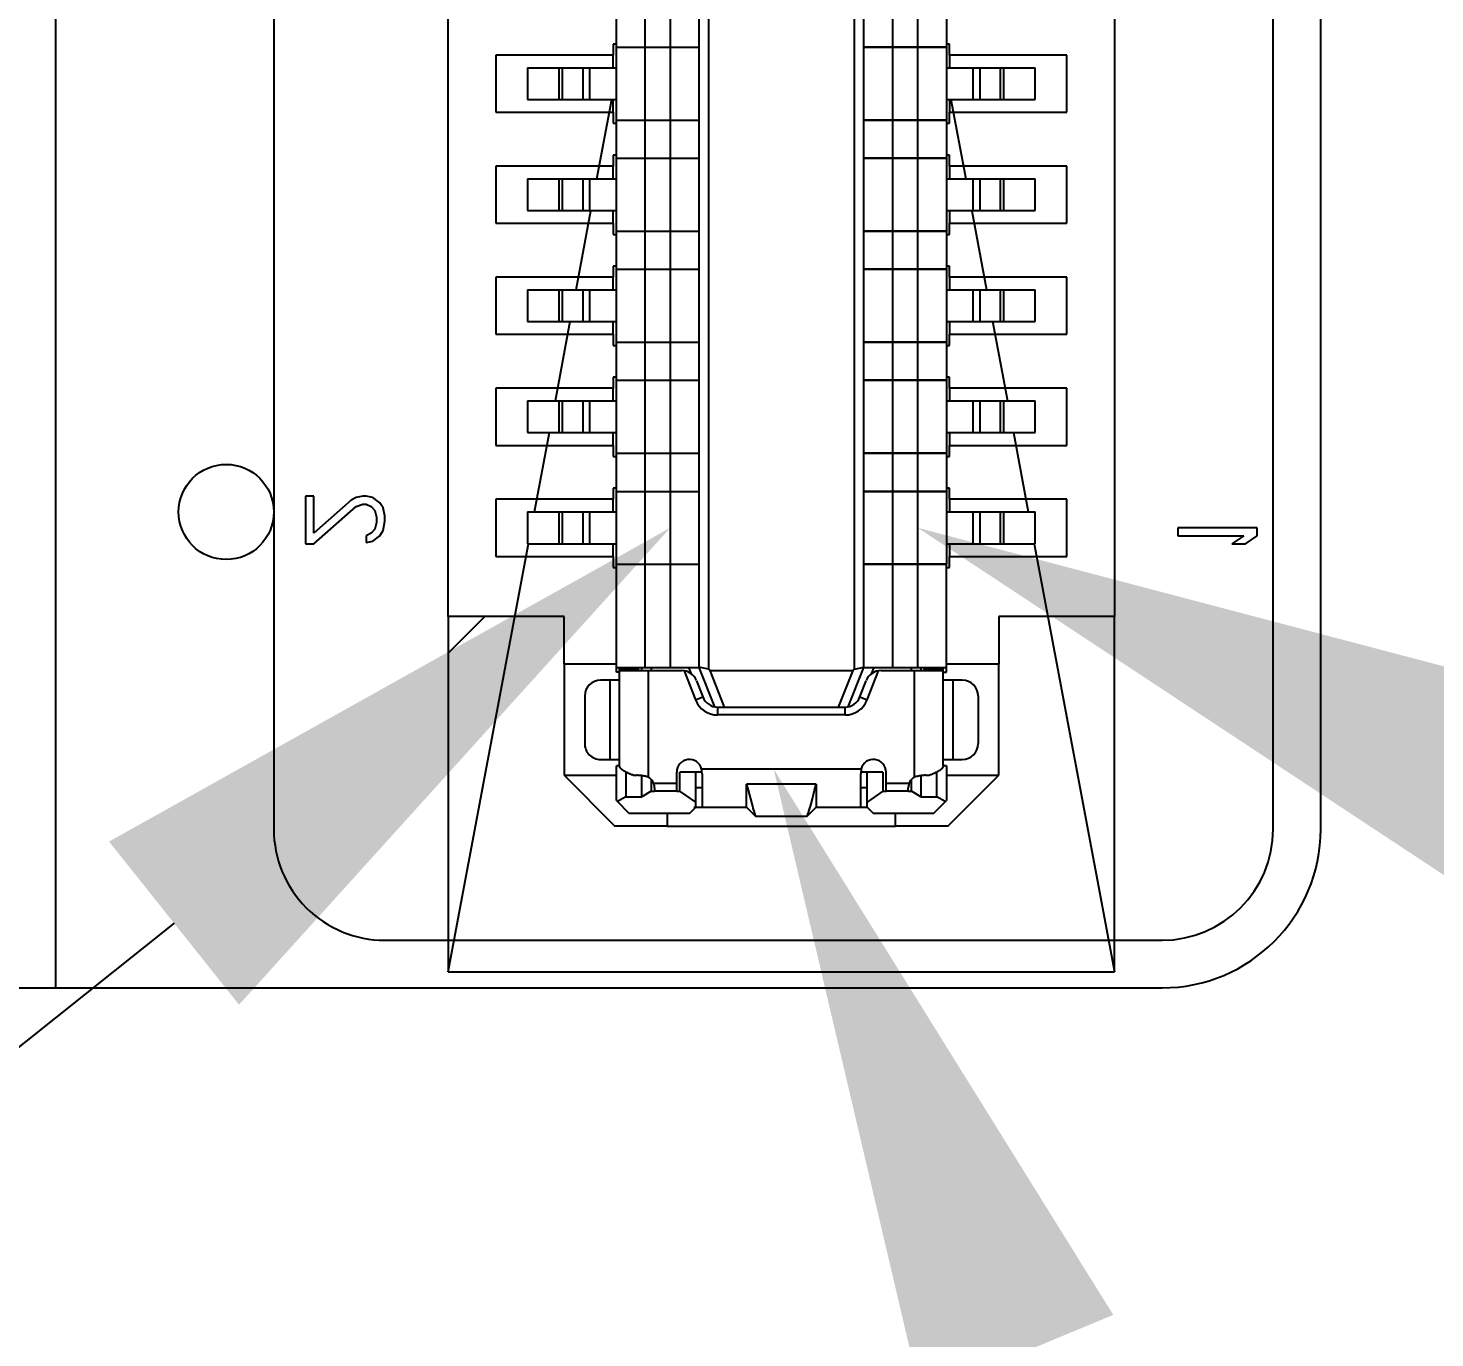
# Model space of a CAD drawing. Header units: millimetres. Extents: x 164 to 1164, y 133 to 906.
# Drawn here: x 536.96 to 550.26, y 304.77 to 317.16 of the extents above; entities that cross this region are included whole.
import ezdxf
from ezdxf import colors
from ezdxf.entities.mleader import LeaderData, LeaderLine
from ezdxf.math import Vec2, Vec3

# ---------------------------------------------------------------- set-up
doc = ezdxf.new("R2010")
doc.units = ezdxf.units.MM
for name, color, linetype in [('00侧挡板', 103, 'Continuous'), ('01_ASM_ALL_AXIS', 7, 'Continuous'), ('_135680', 7, 'Continuous'), ('_139725', 7, 'Continuous'), ('_189691', 7, 'Continuous'), ('_346969', 7, 'Continuous'), ('_367983', 7, 'Continuous'), ('_369953', 7, 'Continuous'), ('_424072', 7, 'Continuous'), ('_510059', 7, 'Continuous'), ('_524098', 7, 'Continuous'), ('_553651', 7, 'Continuous'), ('_584557', 7, 'Continuous'), ('_601858', 7, 'Continuous')]:
    doc.layers.add(name, color=color, linetype=linetype)
doc.styles.get("Standard").update_dxf_attribs({"font": ''})
doc.styles.get('Standard').set_extended_font_data('SimSun')

# ---------------------------------------------------------------- blocks, each defined once
blk = doc.blocks.new('SFWER23')
at = {"color": 7}
for p, q in [((-187.8026, -338.7962), (-197.3999, -338.7962)), ((-187.8026, -338.9462), (-197.3999, -338.9462)), ((-187.4526, -341.7462), (-187.4526, -339.2962)), ((-187.3026, -346.8853), (-187.3026, -339.2962)), ((-198.1026, -342.0962), (-187.8026, -342.0962))]:
    blk.add_line(p, q, dxfattribs=at)
at = {"color": 3}
for p, q in [((-187.8026, -338.7962), (-197.3999, -338.7962)), ((-187.3026, -346.8387), (-187.3026, -339.2962))]:
    blk.add_line(p, q, dxfattribs=at)
at = {"color": 2}
for p, q in [((-197.4326, -339.4462), (-188.4726, -339.4462)), ((-188.7021, -339.6993), (-187.3526, -339.4462)), ((-189.0526, -339.765), (-188.8026, -339.7181)), ((-189.4036, -339.8308), (-189.1526, -339.7837)), ((-189.7517, -339.8961), (-189.5026, -339.8494)), ((-190.1026, -339.9619), (-189.8526, -339.915)), ((-189.8526, -341.0775), (-190.1026, -341.0306)), ((-189.5026, -341.1431), (-189.7517, -341.0964)), ((-189.1526, -341.2087), (-189.4036, -341.1617)), ((-188.8026, -341.2744), (-189.0526, -341.2275)), ((-187.3526, -341.5462), (-188.7021, -341.2932)), ((-188.3576, -341.5462), (-188.4726, -341.4312)), ((-188.4726, -341.5462), (-197.4326, -341.5462))]:
    blk.add_line(p, q, dxfattribs=at)
at = {"color": 1}
for p, q in [((-188.4726, -339.4462), (-188.4726, -339.8112)), ((-187.3526, -339.4462), (-188.4726, -339.4462)), ((-187.3526, -341.5462), (-187.3526, -339.4462)), ((-188.4726, -339.8112), (-188.3226, -339.8112)), ((-187.8126, -339.9712), (-187.9726, -339.8112)), ((-190.2776, -339.9662), (-190.2776, -339.9762)), ((-190.2426, -339.9662), (-190.2776, -339.9662)), ((-190.0276, -339.9662), (-190.0626, -339.9662)), ((-190.0276, -339.9762), (-190.0276, -339.9662)), ((-189.9276, -339.9662), (-189.9276, -339.9762)), ((-189.8926, -339.9662), (-189.9276, -339.9662)), ((-189.6776, -339.9662), (-189.7126, -339.9662)), ((-189.6776, -339.9762), (-189.6776, -339.9662)), ((-189.5776, -339.9662), (-189.5776, -339.9762)), ((-189.5426, -339.9662), (-189.5776, -339.9662)), ((-189.3276, -339.9662), (-189.3626, -339.9662)), ((-189.3276, -339.9762), (-189.3276, -339.9662)), ((-189.2276, -339.9662), (-189.2276, -339.9762)), ((-189.1926, -339.9662), (-189.2276, -339.9662)), ((-188.9776, -339.9662), (-189.0126, -339.9662)), ((-188.9776, -339.9762), (-188.9776, -339.9662)), ((-188.8776, -339.9662), (-188.8776, -339.9762)), ((-188.8426, -339.9662), (-188.8776, -339.9662)), ((-188.6276, -339.9662), (-188.6626, -339.9662)), ((-188.6276, -339.9762), (-188.6276, -339.9662)), ((-187.8126, -339.9712), (-187.8126, -340.1362)), ((-187.8126, -340.8562), (-187.8126, -341.0212)), ((-190.2776, -341.0162), (-190.2776, -341.0262)), ((-190.2776, -341.0262), (-190.2426, -341.0262)), ((-190.0626, -341.0262), (-190.0276, -341.0262)), ((-190.0276, -341.0262), (-190.0276, -341.0162)), ((-189.9276, -341.0162), (-189.9276, -341.0262)), ((-189.9276, -341.0262), (-189.8926, -341.0262)), ((-189.7126, -341.0262), (-189.6776, -341.0262)), ((-189.6776, -341.0262), (-189.6776, -341.0162)), ((-189.5776, -341.0162), (-189.5776, -341.0262)), ((-189.5776, -341.0262), (-189.5426, -341.0262)), ((-189.3626, -341.0262), (-189.3276, -341.0262)), ((-189.3276, -341.0262), (-189.3276, -341.0162)), ((-189.2276, -341.0162), (-189.2276, -341.0262)), ((-189.2276, -341.0262), (-189.1926, -341.0262)), ((-189.0126, -341.0262), (-188.9776, -341.0262)), ((-188.9776, -341.0262), (-188.9776, -341.0162)), ((-188.8776, -341.0162), (-188.8776, -341.0262)), ((-188.8776, -341.0262), (-188.8426, -341.0262)), ((-188.6626, -341.0262), (-188.6276, -341.0262)), ((-188.6276, -341.0262), (-188.6276, -341.0162)), ((-187.9726, -341.1812), (-187.8126, -341.0212)), ((-188.4726, -341.1812), (-188.4726, -341.5462)), ((-188.3226, -341.1812), (-188.4726, -341.1812)), ((-188.4726, -341.5462), (-187.3526, -341.5462))]:
    blk.add_line(p, q, dxfattribs=at)
at = {"color": 4}
for p, q in [((-190.2426, -339.5962), (-190.2426, -339.9662)), ((-190.0626, -339.5962), (-190.2426, -339.5962)), ((-190.0626, -339.9662), (-190.0626, -339.5962)), ((-189.8926, -339.5962), (-189.8926, -339.9662)), ((-189.7126, -339.5962), (-189.8926, -339.5962)), ((-189.7126, -339.9662), (-189.7126, -339.5962)), ((-189.5426, -339.5962), (-189.5426, -339.9662)), ((-189.3626, -339.5962), (-189.5426, -339.5962)), ((-189.3626, -339.9662), (-189.3626, -339.5962)), ((-189.1926, -339.5962), (-189.1926, -339.9662)), ((-189.0126, -339.5962), (-189.1926, -339.5962)), ((-189.0126, -339.9662), (-189.0126, -339.5962)), ((-188.8426, -339.5962), (-188.8426, -339.9662)), ((-188.6626, -339.5962), (-188.8426, -339.5962)), ((-188.6626, -339.9662), (-188.6626, -339.5962)), ((-188.3226, -339.8112), (-188.3226, -339.9762)), ((-187.9726, -339.8112), (-188.3226, -339.8112)), ((-187.9726, -339.9762), (-187.9726, -339.8112)), ((-190.2426, -339.9662), (-190.2026, -339.9662)), ((-190.1026, -339.9662), (-190.0626, -339.9662)), ((-189.8926, -339.9662), (-189.8526, -339.9662)), ((-189.7526, -339.9662), (-189.7126, -339.9662)), ((-189.5426, -339.9662), (-189.5026, -339.9662)), ((-189.4026, -339.9662), (-189.3626, -339.9662)), ((-189.1926, -339.9662), (-189.1526, -339.9662)), ((-189.0526, -339.9662), (-189.0126, -339.9662)), ((-188.8426, -339.9662), (-188.8026, -339.9662)), ((-188.7026, -339.9662), (-188.6626, -339.9662)), ((-187.8126, -340.1362), (-187.8526, -340.1362)), ((-187.8126, -340.8562), (-187.8126, -340.1362)), ((-187.8526, -340.8562), (-187.8126, -340.8562)), ((-190.2426, -341.0262), (-190.2426, -341.3962)), ((-190.2026, -341.0262), (-190.2426, -341.0262)), ((-190.0626, -341.0262), (-190.1026, -341.0262)), ((-190.0626, -341.3962), (-190.0626, -341.0262)), ((-189.8926, -341.0262), (-189.8926, -341.3962)), ((-189.8526, -341.0262), (-189.8926, -341.0262)), ((-189.7126, -341.0262), (-189.7526, -341.0262)), ((-189.7126, -341.3962), (-189.7126, -341.0262)), ((-189.5426, -341.0262), (-189.5426, -341.3962)), ((-189.5026, -341.0262), (-189.5426, -341.0262)), ((-189.3626, -341.0262), (-189.4026, -341.0262)), ((-189.3626, -341.3962), (-189.3626, -341.0262)), ((-189.1926, -341.0262), (-189.1926, -341.3962)), ((-189.1526, -341.0262), (-189.1926, -341.0262)), ((-189.0126, -341.0262), (-189.0526, -341.0262)), ((-189.0126, -341.3962), (-189.0126, -341.0262)), ((-188.8426, -341.0262), (-188.8426, -341.3962)), ((-188.8026, -341.0262), (-188.8426, -341.0262)), ((-188.6626, -341.0262), (-188.7026, -341.0262)), ((-188.6626, -341.3962), (-188.6626, -341.0262)), ((-188.3226, -341.0162), (-188.3226, -341.1812)), ((-187.9726, -341.1812), (-187.9726, -341.0162)), ((-188.3226, -341.1812), (-187.9726, -341.1812)), ((-190.2426, -341.3962), (-190.0626, -341.3962)), ((-189.8926, -341.3962), (-189.7126, -341.3962)), ((-189.5426, -341.3962), (-189.3626, -341.3962)), ((-189.1926, -341.3962), (-189.0126, -341.3962)), ((-188.8426, -341.3962), (-188.6626, -341.3962))]:
    blk.add_line(p, q, dxfattribs=at)
at = {"color": 9}
blk.add_line((-187.3026, -342.7832), (-198.6026, -342.7832), dxfattribs=at)
blk.add_line((-187.3026, -342.7832), (-198.6026, -342.7832), dxfattribs=at)
at = {"color": 7}
for centre, radius, start, end in [((-187.8026, -339.2962), 0.5, 0, 90), ((-187.8026, -339.2962), 0.35, 0, 90), ((-187.8026, -341.7462), 0.35, 270, 0)]:
    blk.add_arc(centre, radius, start, end, dxfattribs=at)
at = {"color": 3}
blk.add_arc((-187.8026, -339.2962), 0.5, 0, 90, dxfattribs=at)
at = {"layer": '01_ASM_ALL_AXIS', "color": 4}
for p, q in [((-188.7526, -338.9962), (-188.7526, -339.2462)), ((-188.7276, -338.9962), (-188.7526, -338.9962)), ((-188.7026, -339.0335), (-188.7276, -338.9962)), ((-188.7276, -339.0388), (-188.7026, -339.076)), ((-188.7276, -339.2462), (-188.7276, -339.0388)), ((-188.7026, -339.076), (-188.7026, -339.0335)), ((-188.7526, -339.2462), (-188.7276, -339.2462)), ((-188.7901, -341.7462), (-188.8151, -341.7516)), ((-188.7735, -341.7462), (-188.7901, -341.7462)), ((-188.7443, -341.7516), (-188.7735, -341.7462)), ((-188.8485, -341.7835), (-188.8526, -341.8048)), ((-188.8318, -341.7622), (-188.8485, -341.7835)), ((-188.8151, -341.7516), (-188.8318, -341.7622)), ((-188.8276, -341.8048), (-188.8193, -341.7888)), ((-188.8193, -341.7888), (-188.8068, -341.7782)), ((-188.8068, -341.7782), (-188.786, -341.7728)), ((-188.786, -341.7728), (-188.7693, -341.7728)), ((-188.7693, -341.7728), (-188.7485, -341.7782)), ((-188.7485, -341.7782), (-188.736, -341.7888)), ((-188.7276, -341.7622), (-188.7443, -341.7516)), ((-188.736, -341.7888), (-188.7276, -341.8048)), ((-188.711, -341.7835), (-188.7276, -341.7622)), ((-188.7068, -341.8048), (-188.711, -341.7835)), ((-188.8526, -341.8048), (-188.8526, -341.8154)), ((-188.8526, -341.8154), (-188.8485, -341.8367)), ((-188.8485, -341.8367), (-188.8401, -341.8526)), ((-188.8276, -341.8154), (-188.8276, -341.8048)), ((-188.8193, -341.8367), (-188.8276, -341.8154)), ((-188.7026, -341.9696), (-188.8193, -341.8367)), ((-188.7276, -341.8048), (-188.7068, -341.8048)), ((-188.8401, -341.8526), (-188.736, -341.9696)), ((-188.8526, -341.9696), (-188.8526, -341.9962)), ((-188.736, -341.9696), (-188.8526, -341.9696)), ((-188.7026, -341.9962), (-188.7026, -341.9696)), ((-188.8526, -341.9962), (-188.7026, -341.9962))]:
    blk.add_line(p, q, dxfattribs=at)
blk.add_circle((-188.8026, -342.2462), 0.15, dxfattribs=at)
at = {"layer": '_135680', "color": 7}
for p, q in [((-189.5026, -339.9762), (-189.5026, -339.6962)), ((-189.4026, -339.6962), (-189.5026, -339.6962)), ((-189.4026, -339.9762), (-189.4026, -339.6962)), ((-189.5676, -339.9762), (-189.5676, -340.2362)), ((-189.5676, -339.9762), (-189.3376, -339.9762)), ((-189.3376, -340.2362), (-189.3376, -339.9762)), ((-189.3376, -340.2362), (-189.5676, -340.2362))]:
    blk.add_line(p, q, dxfattribs=at)
at = {"layer": '_135680', "color": 9}
for p, q in [((-189.5026, -339.7962), (-189.4026, -339.7962)), ((-189.4026, -339.8054), (-189.5026, -339.8054)), ((-189.5026, -339.871), (-189.4026, -339.871)), ((-189.4026, -339.8912), (-189.5026, -339.8912)), ((-189.3376, -340.0662), (-189.5676, -340.0662)), ((-189.5676, -340.1462), (-189.3376, -340.1462))]:
    blk.add_line(p, q, dxfattribs=at)
at = {"layer": '_139725', "color": 7}
for p, q in [((-190.3876, -339.9762), (-190.2676, -339.9762)), ((-190.2676, -340.2362), (-190.2676, -339.9762)), ((-190.0376, -339.9762), (-190.0376, -340.2362)), ((-190.0376, -339.9762), (-189.9176, -339.9762)), ((-189.9176, -340.2362), (-189.9176, -339.9762)), ((-189.6876, -339.9762), (-189.6876, -340.2362)), ((-189.6876, -339.9762), (-189.5676, -339.9762)), ((-189.5676, -340.2362), (-189.5676, -339.9762)), ((-189.3376, -339.9762), (-189.3376, -340.2362)), ((-189.3376, -339.9762), (-189.2176, -339.9762)), ((-189.2176, -340.2362), (-189.2176, -339.9762)), ((-188.9876, -339.9762), (-188.9876, -340.2362)), ((-188.9876, -339.9762), (-188.8676, -339.9762)), ((-188.8676, -340.2362), (-188.8676, -339.9762)), ((-188.6376, -339.9762), (-188.6376, -340.2362)), ((-188.2976, -339.9762), (-188.6376, -339.9762)), ((-188.3126, -340.2362), (-188.3126, -339.9762)), ((-188.2976, -339.9862), (-188.2976, -339.9762)), ((-188.0026, -339.9762), (-188.0026, -339.9862)), ((-188.0026, -339.9762), (-187.8926, -339.9762)), ((-187.8526, -340.0162), (-187.8926, -339.9762)), ((-187.9051, -340.0062), (-187.9827, -340.0062)), ((-187.8895, -339.9794), (-187.9051, -340.0062)), ((-187.9051, -340.0562), (-187.9051, -340.0062)), ((-187.8526, -340.0162), (-187.8526, -340.2062)), ((-188.3126, -340.0562), (-188.3026, -340.0562)), ((-187.9711, -340.0562), (-187.9051, -340.0562)), ((-187.9051, -340.0562), (-187.9226, -340.0862)), ((-188.3026, -340.0862), (-188.3126, -340.0862)), ((-187.9226, -340.0862), (-187.9587, -340.0862)), ((-187.9226, -340.0962), (-187.9226, -340.0862)), ((-187.9826, -340.1762), (-187.9826, -340.2462)), ((-187.9826, -340.1762), (-187.9226, -340.1762)), ((-187.9226, -340.1762), (-187.9226, -340.1662)), ((-187.9226, -340.1762), (-187.8876, -340.2262)), ((-190.2676, -340.2362), (-190.3876, -340.2362)), ((-189.9176, -340.2362), (-190.0376, -340.2362)), ((-189.5676, -340.2362), (-189.6876, -340.2362)), ((-189.2176, -340.2362), (-189.3376, -340.2362)), ((-188.8676, -340.2362), (-188.9876, -340.2362)), ((-188.3126, -340.2362), (-188.6376, -340.2362)), ((-188.307, -340.2662), (-188.3135, -340.2362)), ((-188.1888, -340.2858), (-188.3126, -340.2362)), ((-187.8726, -340.2262), (-187.9826, -340.2262)), ((-187.8726, -340.2262), (-187.8526, -340.2062)), ((-188.307, -340.2662), (-197.5983, -340.2662)), ((-188.3026, -340.2714), (-188.307, -340.2662)), ((-188.3026, -340.7211), (-188.3026, -340.2714)), ((-188.3026, -340.2714), (-188.1876, -340.3174)), ((-188.1876, -340.6751), (-188.3026, -340.7211)), ((-197.5983, -340.7262), (-188.307, -340.7262)), ((-188.307, -340.7262), (-188.3135, -340.7562)), ((-188.3126, -340.7562), (-188.1888, -340.7067)), ((-188.307, -340.7262), (-188.3026, -340.7211)), ((-190.3876, -340.7562), (-190.2676, -340.7562)), ((-190.2676, -341.0162), (-190.2676, -340.7562)), ((-190.0376, -341.0162), (-190.0376, -340.7562)), ((-190.0376, -340.7562), (-189.9176, -340.7562)), ((-189.9176, -341.0162), (-189.9176, -340.7562)), ((-189.6876, -341.0162), (-189.6876, -340.7562)), ((-189.6876, -340.7562), (-189.5676, -340.7562)), ((-189.5676, -341.0162), (-189.5676, -340.7562)), ((-189.3376, -341.0162), (-189.3376, -340.7562)), ((-189.3376, -340.7562), (-189.2176, -340.7562)), ((-189.2176, -341.0162), (-189.2176, -340.7562)), ((-188.9876, -341.0162), (-188.9876, -340.7562)), ((-188.9876, -340.7562), (-188.8676, -340.7562)), ((-188.8676, -341.0162), (-188.8676, -340.7562)), ((-188.6376, -341.0162), (-188.6376, -340.7562)), ((-188.6376, -340.7562), (-188.3126, -340.7562)), ((-188.3126, -341.0162), (-188.3126, -340.7562)), ((-187.9826, -340.7462), (-187.9826, -340.8162)), ((-187.8726, -340.7662), (-187.9826, -340.7662)), ((-187.8876, -340.7662), (-187.9226, -340.8162)), ((-187.8526, -340.7862), (-187.8726, -340.7662)), ((-187.9226, -340.8162), (-187.9826, -340.8162)), ((-187.9226, -340.8262), (-187.9226, -340.8162)), ((-187.8526, -340.7862), (-187.8526, -340.9762)), ((-188.3126, -340.9062), (-188.3026, -340.9062)), ((-187.9587, -340.9062), (-187.9226, -340.9062)), ((-187.9226, -340.9062), (-187.9226, -340.8962)), ((-187.9226, -340.9062), (-187.9051, -340.9362)), ((-188.3026, -340.9362), (-188.3126, -340.9362)), ((-187.9051, -340.9362), (-187.9711, -340.9362)), ((-187.9051, -340.9862), (-187.9051, -340.9362)), ((-187.9827, -340.9862), (-187.9051, -340.9862)), ((-187.9051, -340.9862), (-187.8895, -341.0131)), ((-187.8926, -341.0162), (-187.8526, -340.9762)), ((-190.2676, -341.0162), (-190.3876, -341.0162)), ((-189.9176, -341.0162), (-190.0376, -341.0162)), ((-189.5676, -341.0162), (-189.6876, -341.0162)), ((-189.2176, -341.0162), (-189.3376, -341.0162)), ((-188.8676, -341.0162), (-188.9876, -341.0162)), ((-188.2976, -341.0162), (-188.6376, -341.0162)), ((-188.2976, -341.0062), (-188.2976, -341.0162)), ((-188.0026, -341.0062), (-188.0026, -341.0162)), ((-187.8926, -341.0162), (-188.0026, -341.0162))]:
    blk.add_line(p, q, dxfattribs=at)
at = {"layer": '_139725', "color": 9}
for p, q in [((-190.2676, -340.0662), (-190.3876, -340.0662)), ((-189.9176, -340.0662), (-190.0376, -340.0662)), ((-189.5676, -340.0662), (-189.6876, -340.0662)), ((-189.2176, -340.0662), (-189.3376, -340.0662)), ((-188.8676, -340.0662), (-188.9876, -340.0662)), ((-188.3126, -340.0662), (-188.6376, -340.0662)), ((-190.3876, -340.1462), (-190.2676, -340.1462)), ((-190.0376, -340.1462), (-189.9176, -340.1462)), ((-189.6876, -340.1462), (-189.5676, -340.1462)), ((-189.3376, -340.1462), (-189.2176, -340.1462)), ((-188.9876, -340.1462), (-188.8676, -340.1462)), ((-188.6376, -340.1462), (-188.3126, -340.1462)), ((-188.2925, -340.212), (-188.3126, -340.2039)), ((-188.3126, -340.7886), (-188.2925, -340.7805)), ((-190.2676, -340.8462), (-190.3876, -340.8462)), ((-189.9176, -340.8462), (-190.0376, -340.8462)), ((-189.5676, -340.8462), (-189.6876, -340.8462)), ((-189.2176, -340.8462), (-189.3376, -340.8462)), ((-188.8676, -340.8462), (-188.9876, -340.8462)), ((-188.3126, -340.8462), (-188.6376, -340.8462)), ((-190.3876, -340.9262), (-190.2676, -340.9262)), ((-190.0376, -340.9262), (-189.9176, -340.9262)), ((-189.6876, -340.9262), (-189.5676, -340.9262)), ((-189.3376, -340.9262), (-189.2176, -340.9262)), ((-188.9876, -340.9262), (-188.8676, -340.9262)), ((-188.6376, -340.9262), (-188.3126, -340.9262))]:
    blk.add_line(p, q, dxfattribs=at)
at = {"layer": '_189691', "color": 7}
for p, q in [((-188.8026, -339.9762), (-188.8026, -339.6962)), ((-188.7026, -339.6962), (-188.8026, -339.6962)), ((-188.7026, -339.9762), (-188.7026, -339.6962)), ((-188.8676, -339.9762), (-188.8676, -340.2362)), ((-188.8676, -339.9762), (-188.6376, -339.9762)), ((-188.6376, -340.2362), (-188.6376, -339.9762)), ((-188.6376, -340.2362), (-188.8676, -340.2362))]:
    blk.add_line(p, q, dxfattribs=at)
at = {"layer": '_189691', "color": 9}
for p, q in [((-188.8026, -339.7962), (-188.7026, -339.7962)), ((-188.7026, -339.8054), (-188.8026, -339.8054)), ((-188.8026, -339.871), (-188.7026, -339.871)), ((-188.7026, -339.8912), (-188.8026, -339.8912)), ((-188.6376, -340.0662), (-188.8676, -340.0662)), ((-188.8676, -340.1462), (-188.6376, -340.1462))]:
    blk.add_line(p, q, dxfattribs=at)
at = {"layer": '_346969', "color": 7}
for p, q in [((-189.2176, -341.0162), (-189.2176, -340.7562)), ((-189.2176, -340.7562), (-188.9876, -340.7562)), ((-188.9876, -341.0162), (-188.9876, -340.7562)), ((-188.9876, -341.0162), (-189.2176, -341.0162)), ((-189.1526, -341.2962), (-189.1526, -341.0162)), ((-189.0526, -341.2962), (-189.0526, -341.0162)), ((-189.1526, -341.2962), (-189.0526, -341.2962))]:
    blk.add_line(p, q, dxfattribs=at)
at = {"layer": '_346969', "color": 9}
for p, q in [((-188.9876, -340.8462), (-189.2176, -340.8462)), ((-189.2176, -340.9262), (-188.9876, -340.9262)), ((-189.1526, -341.1012), (-189.0526, -341.1012)), ((-189.0526, -341.1215), (-189.1526, -341.1215)), ((-189.1526, -341.187), (-189.0526, -341.187)), ((-189.0526, -341.1962), (-189.1526, -341.1962))]:
    blk.add_line(p, q, dxfattribs=at)
at = {"layer": '_367983', "color": 7}
for p, q in [((-188.8676, -341.0162), (-188.8676, -340.7562)), ((-188.8676, -340.7562), (-188.6376, -340.7562)), ((-188.6376, -341.0162), (-188.6376, -340.7562)), ((-188.6376, -341.0162), (-188.8676, -341.0162)), ((-188.8026, -341.2962), (-188.8026, -341.0162)), ((-188.7026, -341.2962), (-188.7026, -341.0162)), ((-188.8026, -341.2962), (-188.7026, -341.2962))]:
    blk.add_line(p, q, dxfattribs=at)
at = {"layer": '_367983', "color": 9}
for p, q in [((-188.6376, -340.8462), (-188.8676, -340.8462)), ((-188.8676, -340.9262), (-188.6376, -340.9262)), ((-188.8026, -341.1012), (-188.7026, -341.1012)), ((-188.7026, -341.1215), (-188.8026, -341.1215)), ((-188.8026, -341.187), (-188.7026, -341.187)), ((-188.7026, -341.1962), (-188.8026, -341.1962))]:
    blk.add_line(p, q, dxfattribs=at)
at = {"layer": '_369953', "color": 7}
for p, q in [((-190.2026, -339.9762), (-190.2026, -339.6962)), ((-190.1026, -339.6962), (-190.2026, -339.6962)), ((-190.1026, -339.9762), (-190.1026, -339.6962)), ((-190.2676, -339.9762), (-190.2676, -340.2362)), ((-190.2676, -339.9762), (-190.0376, -339.9762)), ((-190.0376, -340.2362), (-190.0376, -339.9762)), ((-190.0376, -340.2362), (-190.2676, -340.2362))]:
    blk.add_line(p, q, dxfattribs=at)
at = {"layer": '_369953', "color": 9}
for p, q in [((-190.2026, -339.7962), (-190.1026, -339.7962)), ((-190.1026, -339.8054), (-190.2026, -339.8054)), ((-190.2026, -339.871), (-190.1026, -339.871)), ((-190.1026, -339.8912), (-190.2026, -339.8912)), ((-190.0376, -340.0662), (-190.2676, -340.0662)), ((-190.2676, -340.1462), (-190.0376, -340.1462))]:
    blk.add_line(p, q, dxfattribs=at)
at = {"layer": '_424072', "color": 7}
for p, q in [((-188.2226, -339.8762), (-188.0726, -339.8762)), ((-188.2726, -339.9262), (-188.2726, -339.9862)), ((-188.0226, -339.9862), (-188.0226, -339.9262)), ((-188.0026, -339.9862), (-188.3126, -339.9862)), ((-188.3026, -340.1821), (-188.3026, -339.9862)), ((-188.3126, -340.0462), (-188.3026, -340.0462)), ((-187.9726, -340.0407), (-187.9726, -340.0289)), ((-187.9476, -340.1662), (-187.9476, -340.0933)), ((-187.9226, -340.0962), (-187.9326, -340.0962)), ((-187.9226, -340.0962), (-187.9226, -340.1662)), ((-188.2103, -340.2255), (-188.3021, -340.1896)), ((-187.9226, -340.1662), (-187.9826, -340.1662)), ((-188.2194, -340.2488), (-188.2708, -340.2287)), ((-187.9326, -340.2262), (-187.9326, -340.2462)), ((-187.8726, -340.3862), (-187.8726, -340.2262)), ((-187.9926, -340.245), (-187.9775, -340.2462)), ((-187.8726, -340.2462), (-187.9775, -340.2462)), ((-188.1876, -340.6971), (-188.1876, -340.2954)), ((-188.1626, -340.2954), (-188.1626, -340.6971)), ((-187.9447, -340.3862), (-187.9447, -340.6062)), ((-187.9447, -340.3862), (-187.8726, -340.3862)), ((-187.8825, -340.4028), (-187.8984, -340.3984)), ((-187.8426, -340.4162), (-187.8726, -340.3862)), ((-187.8426, -340.4162), (-187.8426, -340.5762)), ((-187.9253, -340.6012), (-187.8984, -340.594)), ((-187.8726, -340.6062), (-187.8426, -340.5762)), ((-187.9447, -340.6062), (-187.9253, -340.6012)), ((-187.8726, -340.6062), (-187.9447, -340.6062)), ((-187.8726, -340.7719), (-187.8726, -340.6062)), ((-188.3021, -340.8029), (-188.2103, -340.767)), ((-188.2708, -340.7638), (-188.2194, -340.7437)), ((-187.9775, -340.7462), (-187.9926, -340.7475)), ((-187.9775, -340.7462), (-187.8726, -340.7462)), ((-187.9326, -340.7462), (-187.9326, -340.7662)), ((-188.3026, -341.0062), (-188.3026, -340.8104)), ((-187.9226, -340.8262), (-187.9826, -340.8262)), ((-187.9476, -340.8992), (-187.9476, -340.8262)), ((-187.9226, -340.8262), (-187.9226, -340.8962)), ((-187.9326, -340.8962), (-187.9226, -340.8962)), ((-188.3026, -340.9462), (-188.3126, -340.9462)), ((-187.9726, -340.9636), (-187.9726, -340.9518)), ((-188.0026, -341.0062), (-188.3126, -341.0062)), ((-188.2726, -341.0062), (-188.2726, -341.0662)), ((-188.0226, -341.0662), (-188.0226, -341.0062)), ((-188.2226, -341.1162), (-188.0726, -341.1162))]:
    blk.add_line(p, q, dxfattribs=at)
at = {"layer": '_424072', "color": 9}
for p, q in [((-188.2726, -339.9562), (-188.0226, -339.9562)), ((-188.3058, -340.0462), (-188.3058, -339.9862)), ((-187.9673, -340.0762), (-188.3026, -340.0762)), ((-188.2194, -340.2488), (-188.2103, -340.2255)), ((-187.9926, -340.7475), (-187.9926, -340.245)), ((-188.1626, -340.2954), (-188.1876, -340.2954)), ((-188.1876, -340.6971), (-188.1626, -340.6971)), ((-188.2103, -340.767), (-188.2194, -340.7437)), ((-188.3058, -341.0062), (-188.3058, -340.9462)), ((-188.3026, -340.9162), (-187.9673, -340.9162)), ((-188.0226, -341.0362), (-188.2726, -341.0362))]:
    blk.add_line(p, q, dxfattribs=at)
at = {"layer": '_424072', "color": 7}
for points in [[(-188.0026, -339.9862), (-188.0023, -339.9862), (-188.002, -339.9863), (-188.0017, -339.9863), (-188.0014, -339.9863), (-188.0011, -339.9864), (-188.0008, -339.9864), (-188.0005, -339.9865), (-188.0002, -339.9865), (-187.9999, -339.9866), (-187.9997, -339.9867), (-187.9993, -339.9868), (-187.999, -339.9869), (-187.9987, -339.987), (-187.9984, -339.9872), (-187.9981, -339.9873), (-187.9978, -339.9874), (-187.9976, -339.9876), (-187.9973, -339.9878), (-187.997, -339.9879), (-187.9967, -339.9881), (-187.9964, -339.9883), (-187.996, -339.9885), (-187.9957, -339.9888), (-187.9954, -339.989), (-187.995, -339.9893), (-187.9947, -339.9895), (-187.9944, -339.9898), (-187.9941, -339.9901), (-187.9938, -339.9903), (-187.9934, -339.9907), (-187.993, -339.9911), (-187.9926, -339.9914), (-187.9923, -339.9918), (-187.9919, -339.9922), (-187.9915, -339.9926), (-187.9912, -339.993), (-187.9908, -339.9934)], [(-187.9908, -339.9934), (-187.9901, -339.9943), (-187.9895, -339.9951), (-187.9888, -339.996), (-187.9881, -339.9969), (-187.9875, -339.9979), (-187.9869, -339.9988), (-187.9863, -339.9997), (-187.9855, -340.0011), (-187.9847, -340.0024), (-187.984, -340.0037), (-187.9832, -340.0051), (-187.9825, -340.0065), (-187.9818, -340.0078), (-187.981, -340.0095), (-187.9802, -340.0111), (-187.9794, -340.0127), (-187.9787, -340.0143), (-187.9779, -340.016), (-187.9772, -340.0176), (-187.9763, -340.0198), (-187.9753, -340.0221), (-187.9744, -340.0243), (-187.9735, -340.0266), (-187.9726, -340.0289)], [(-187.9726, -340.0407), (-187.9726, -340.0421), (-187.9725, -340.0435), (-187.9725, -340.045), (-187.9724, -340.0464), (-187.9722, -340.0478), (-187.9721, -340.0495), (-187.9719, -340.0512), (-187.9717, -340.0529), (-187.9715, -340.0545), (-187.9712, -340.0562), (-187.9709, -340.0584), (-187.9705, -340.0607), (-187.9701, -340.0629), (-187.9697, -340.0651), (-187.9692, -340.0674), (-187.9688, -340.0696), (-187.9683, -340.0718), (-187.9678, -340.074), (-187.9673, -340.0762)], [(-187.8984, -340.3984), (-187.9253, -340.3913), (-187.9447, -340.3862)], [(-187.8429, -340.4159), (-187.8433, -340.4156), (-187.8437, -340.4153), (-187.8441, -340.4151), (-187.8451, -340.4146), (-187.8462, -340.4141), (-187.8476, -340.4135), (-187.849, -340.4129), (-187.8509, -340.4123), (-187.8527, -340.4116), (-187.855, -340.4109), (-187.8572, -340.4101), (-187.8598, -340.4093), (-187.8625, -340.4085), (-187.8687, -340.4067), (-187.875, -340.4049), (-187.8825, -340.4028)], [(-187.8984, -340.594), (-187.8825, -340.5897), (-187.875, -340.5876), (-187.8687, -340.5858), (-187.8625, -340.584), (-187.8598, -340.5832), (-187.8572, -340.5823), (-187.855, -340.5816), (-187.8527, -340.5809), (-187.8509, -340.5802), (-187.849, -340.5796), (-187.8476, -340.579), (-187.8462, -340.5784), (-187.8451, -340.5779), (-187.8441, -340.5774), (-187.8437, -340.5771), (-187.8433, -340.5769), (-187.8429, -340.5766)], [(-187.9673, -340.9162), (-187.9676, -340.9174), (-187.9679, -340.9186), (-187.9682, -340.9197), (-187.9685, -340.9209), (-187.9688, -340.9221), (-187.969, -340.9233), (-187.9694, -340.925), (-187.9697, -340.9266), (-187.97, -340.9283), (-187.9703, -340.93), (-187.9705, -340.9317), (-187.9708, -340.9339), (-187.9711, -340.9361), (-187.9714, -340.9384), (-187.9716, -340.9406), (-187.9719, -340.9429), (-187.9721, -340.9451), (-187.9723, -340.9473), (-187.9725, -340.9496), (-187.9726, -340.9518)], [(-187.9726, -340.9636), (-187.9735, -340.9659), (-187.9744, -340.9682), (-187.9753, -340.9704), (-187.9763, -340.9726), (-187.9772, -340.9749), (-187.9779, -340.9765), (-187.9787, -340.9782), (-187.9794, -340.9798), (-187.9802, -340.9814), (-187.981, -340.983), (-187.9818, -340.9846), (-187.9825, -340.986), (-187.9832, -340.9874), (-187.984, -340.9887), (-187.9847, -340.9901), (-187.9855, -340.9914), (-187.9863, -340.9927), (-187.9869, -340.9937), (-187.9875, -340.9946), (-187.9881, -340.9955), (-187.9888, -340.9964), (-187.9895, -340.9973), (-187.9901, -340.9982), (-187.9908, -340.9991)], [(-187.9908, -340.9991), (-187.9912, -340.9995), (-187.9915, -340.9999), (-187.9919, -341.0003), (-187.9923, -341.0007), (-187.9926, -341.001), (-187.993, -341.0014), (-187.9934, -341.0018), (-187.9938, -341.0022), (-187.9941, -341.0024), (-187.9944, -341.0027), (-187.9947, -341.003), (-187.995, -341.0032), (-187.9954, -341.0035), (-187.9957, -341.0037), (-187.996, -341.004), (-187.9964, -341.0042), (-187.9967, -341.0044), (-187.997, -341.0046), (-187.9973, -341.0047), (-187.9976, -341.0049), (-187.9978, -341.005), (-187.9981, -341.0052), (-187.9984, -341.0053), (-187.9987, -341.0054), (-187.999, -341.0056), (-187.9993, -341.0057), (-187.9997, -341.0058), (-187.9999, -341.0059), (-188.0002, -341.0059), (-188.0005, -341.006), (-188.0008, -341.0061), (-188.0011, -341.0061), (-188.0014, -341.0062), (-188.0017, -341.0062), (-188.002, -341.0062), (-188.0023, -341.0062), (-188.0026, -341.0062)]]:
    blk.add_lwpolyline(points, dxfattribs=at)
for centre, radius, start, end in [((-188.2226, -339.9262), 0.05, 90, 180), ((-188.0726, -339.9262), 0.05, 0, 90), ((-187.9326, -340.0562), 0.04, 210, 270), ((-188.2526, -340.1821), 0.05, 180, 248.6294), ((-187.9826, -340.2062), 0.04, 90, 255.5202), ((-188.2376, -340.2954), 0.075, 0, 68.6294), ((-188.2376, -340.2954), 0.05, 0, 68.6294), ((-188.2376, -340.6971), 0.05, 291.3706, 0), ((-188.2376, -340.6971), 0.075, 291.3706, 0), ((-188.2526, -340.8104), 0.05, 111.3706, 180), ((-187.9826, -340.7862), 0.04, 104.4775, 270), ((-187.9326, -340.9362), 0.04, 90, 150), ((-188.2226, -341.0662), 0.05, 180, 270), ((-188.0726, -341.0662), 0.05, 270, 0)]:
    blk.add_arc(centre, radius, start, end, dxfattribs=at)
at = {"layer": '_510059', "color": 7}
for p, q in [((-189.5676, -341.0162), (-189.5676, -340.7562)), ((-189.5676, -340.7562), (-189.3376, -340.7562)), ((-189.3376, -341.0162), (-189.3376, -340.7562)), ((-189.3376, -341.0162), (-189.5676, -341.0162)), ((-189.5026, -341.2962), (-189.5026, -341.0162)), ((-189.4026, -341.2962), (-189.4026, -341.0162)), ((-189.5026, -341.2962), (-189.4026, -341.2962))]:
    blk.add_line(p, q, dxfattribs=at)
at = {"layer": '_510059', "color": 9}
for p, q in [((-189.3376, -340.8462), (-189.5676, -340.8462)), ((-189.5676, -340.9262), (-189.3376, -340.9262)), ((-189.5026, -341.1012), (-189.4026, -341.1012)), ((-189.4026, -341.1215), (-189.5026, -341.1215)), ((-189.5026, -341.187), (-189.4026, -341.187)), ((-189.4026, -341.1962), (-189.5026, -341.1962))]:
    blk.add_line(p, q, dxfattribs=at)
at = {"layer": '_524098', "color": 7}
for p, q in [((-189.1526, -339.9762), (-189.1526, -339.6962)), ((-189.0526, -339.6962), (-189.1526, -339.6962)), ((-189.0526, -339.9762), (-189.0526, -339.6962)), ((-189.2176, -339.9762), (-189.2176, -340.2362)), ((-189.2176, -339.9762), (-188.9876, -339.9762)), ((-188.9876, -340.2362), (-188.9876, -339.9762)), ((-188.9876, -340.2362), (-189.2176, -340.2362))]:
    blk.add_line(p, q, dxfattribs=at)
at = {"layer": '_524098', "color": 9}
for p, q in [((-189.1526, -339.7962), (-189.0526, -339.7962)), ((-189.0526, -339.8054), (-189.1526, -339.8054)), ((-189.1526, -339.871), (-189.0526, -339.871)), ((-189.0526, -339.8912), (-189.1526, -339.8912)), ((-188.9876, -340.0662), (-189.2176, -340.0662)), ((-189.2176, -340.1462), (-188.9876, -340.1462))]:
    blk.add_line(p, q, dxfattribs=at)
at = {"layer": '_553651', "color": 7}
for p, q in [((-189.9176, -341.0162), (-189.9176, -340.7562)), ((-189.9176, -340.7562), (-189.6876, -340.7562)), ((-189.6876, -341.0162), (-189.6876, -340.7562)), ((-189.6876, -341.0162), (-189.9176, -341.0162)), ((-189.8526, -341.2962), (-189.8526, -341.0162)), ((-189.7526, -341.2962), (-189.7526, -341.0162)), ((-189.8526, -341.2962), (-189.7526, -341.2962))]:
    blk.add_line(p, q, dxfattribs=at)
at = {"layer": '_553651', "color": 9}
for p, q in [((-189.6876, -340.8462), (-189.9176, -340.8462)), ((-189.9176, -340.9262), (-189.6876, -340.9262)), ((-189.8526, -341.1012), (-189.7526, -341.1012)), ((-189.7526, -341.1215), (-189.8526, -341.1215)), ((-189.8526, -341.187), (-189.7526, -341.187)), ((-189.7526, -341.1962), (-189.8526, -341.1962))]:
    blk.add_line(p, q, dxfattribs=at)
at = {"layer": '_584557', "color": 7}
for p, q in [((-190.2676, -341.0162), (-190.2676, -340.7562)), ((-190.2676, -340.7562), (-190.0376, -340.7562)), ((-190.0376, -341.0162), (-190.0376, -340.7562)), ((-190.0376, -341.0162), (-190.2676, -341.0162)), ((-190.2026, -341.2962), (-190.2026, -341.0162)), ((-190.1026, -341.2962), (-190.1026, -341.0162)), ((-190.2026, -341.2962), (-190.1026, -341.2962))]:
    blk.add_line(p, q, dxfattribs=at)
at = {"layer": '_584557', "color": 9}
for p, q in [((-190.0376, -340.8462), (-190.2676, -340.8462)), ((-190.2676, -340.9262), (-190.0376, -340.9262)), ((-190.2026, -341.1012), (-190.1026, -341.1012)), ((-190.1026, -341.1215), (-190.2026, -341.1215)), ((-190.2026, -341.187), (-190.1026, -341.187)), ((-190.1026, -341.1962), (-190.2026, -341.1962))]:
    blk.add_line(p, q, dxfattribs=at)
at = {"layer": '_601858', "color": 7}
for p, q in [((-189.8526, -339.9762), (-189.8526, -339.6962)), ((-189.7526, -339.6962), (-189.8526, -339.6962)), ((-189.7526, -339.9762), (-189.7526, -339.6962)), ((-189.9176, -339.9762), (-189.9176, -340.2362)), ((-189.9176, -339.9762), (-189.6876, -339.9762)), ((-189.6876, -340.2362), (-189.6876, -339.9762)), ((-189.6876, -340.2362), (-189.9176, -340.2362))]:
    blk.add_line(p, q, dxfattribs=at)
at = {"layer": '_601858', "color": 9}
for p, q in [((-189.8526, -339.7962), (-189.7526, -339.7962)), ((-189.7526, -339.8054), (-189.8526, -339.8054)), ((-189.8526, -339.871), (-189.7526, -339.871)), ((-189.7526, -339.8912), (-189.8526, -339.8912)), ((-189.6876, -340.0662), (-189.9176, -340.0662)), ((-189.9176, -340.1462), (-189.6876, -340.1462))]:
    blk.add_line(p, q, dxfattribs=at)

msp = doc.modelspace()

# ---------------------------------------------------------------- block references
at = {"layer": '00侧挡板', "xscale": 3, "yscale": 3, "zscale": 3, "rotation": 270}
msp.add_blockref('SFWER23', (1565.573, -253.826), dxfattribs=at)

# ---------------------------------------------------------------- leaders
at = {"layer": '00侧挡板'}
ml = msp.add_multileader_mtext('Standard', dxfattribs=at)
ml.set_content('2', color=256)
ml.set_leader_properties()
ml.build(insert=Vec2(0, 0))
ml.multileader.update_dxf_attribs({"dogleg_length": 2, "arrow_head_size": 6})
ctx = ml.context
ctx.base_point, ctx.char_height, ctx.arrow_head_size, ctx.landing_gap_size, ctx.plane_origin = Vec3(507.153, 289.583), 8, 6, 0.4, Vec3(543.034, 312.432)
ctx.text_align_type = 2
notes = []
notes.append((ctx, [(0, (1, 1, 0), (514.353, 289.583), (-1, 0), 2, [(0, [(543.034, 312.432)], 0, [])])]))
ctx.mtext.insert, ctx.mtext.defined_height, ctx.mtext.alignment, ctx.mtext.flow_direction = Vec3(511.953, 294.383), 0.4, 3, 5
ml = msp.add_multileader_mtext('Standard', dxfattribs=at)
ml.set_content('1', color=256)
ml.set_leader_properties()
ml.build(insert=Vec2(0, 0))
ml.multileader.update_dxf_attribs({"dogleg_length": 2, "arrow_head_size": 6})
ctx = ml.context
ctx.base_point, ctx.char_height, ctx.arrow_head_size, ctx.landing_gap_size, ctx.plane_origin = Vec3(581.985, 296.957), 8, 6, 0.4, Vec3(545.374, 312.432)
notes.append((ctx, [(0, (1, 1, 0), (579.985, 296.957), (1, 0), 2, [(0, [(545.374, 312.432)], 0, [])])]))
ctx.mtext.insert, ctx.mtext.defined_height, ctx.mtext.flow_direction = Vec3(582.385, 301.757), 0.4, 5
ml = msp.add_multileader_mtext('Standard', dxfattribs=at)
ml.set_content('51', color=256)
ml.set_leader_properties()
ml.build(insert=Vec2(0, 0))
ml.multileader.update_dxf_attribs({"dogleg_length": 2, "arrow_head_size": 6})
ctx = ml.context
ctx.base_point, ctx.char_height, ctx.arrow_head_size, ctx.landing_gap_size, ctx.plane_origin = Vec3(557.396, 282.737), 8, 6, 0.4, Vec3(544.011, 310.152)
notes.append((ctx, [(0, (1, 1, 0), (555.396, 282.737), (1, 0), 2, [(0, [(544.011, 310.152)], 0, [])])]))
ctx.mtext.insert, ctx.mtext.defined_height, ctx.mtext.flow_direction = Vec3(557.796, 287.537), 0.4, 5
for ctx, leaders in notes:
    for number, flags, end, landing, length, lines in leaders:
        leader = LeaderData()
        leader.index, (leader.has_last_leader_line, leader.has_dogleg_vector, leader.attachment_direction) = number, flags
        leader.last_leader_point, leader.dogleg_vector, leader.dogleg_length = Vec3(end), Vec3(landing), length
        for number, points, colour, breaks in lines:
            line = LeaderLine()
            line.index, line.vertices, line.color, line.breaks = number, Vec3.list(points), colors.encode_raw_color(colour), breaks
            leader.lines.append(line)
        ctx.leaders.append(leader)

doc.saveas('drawing.dxf')
